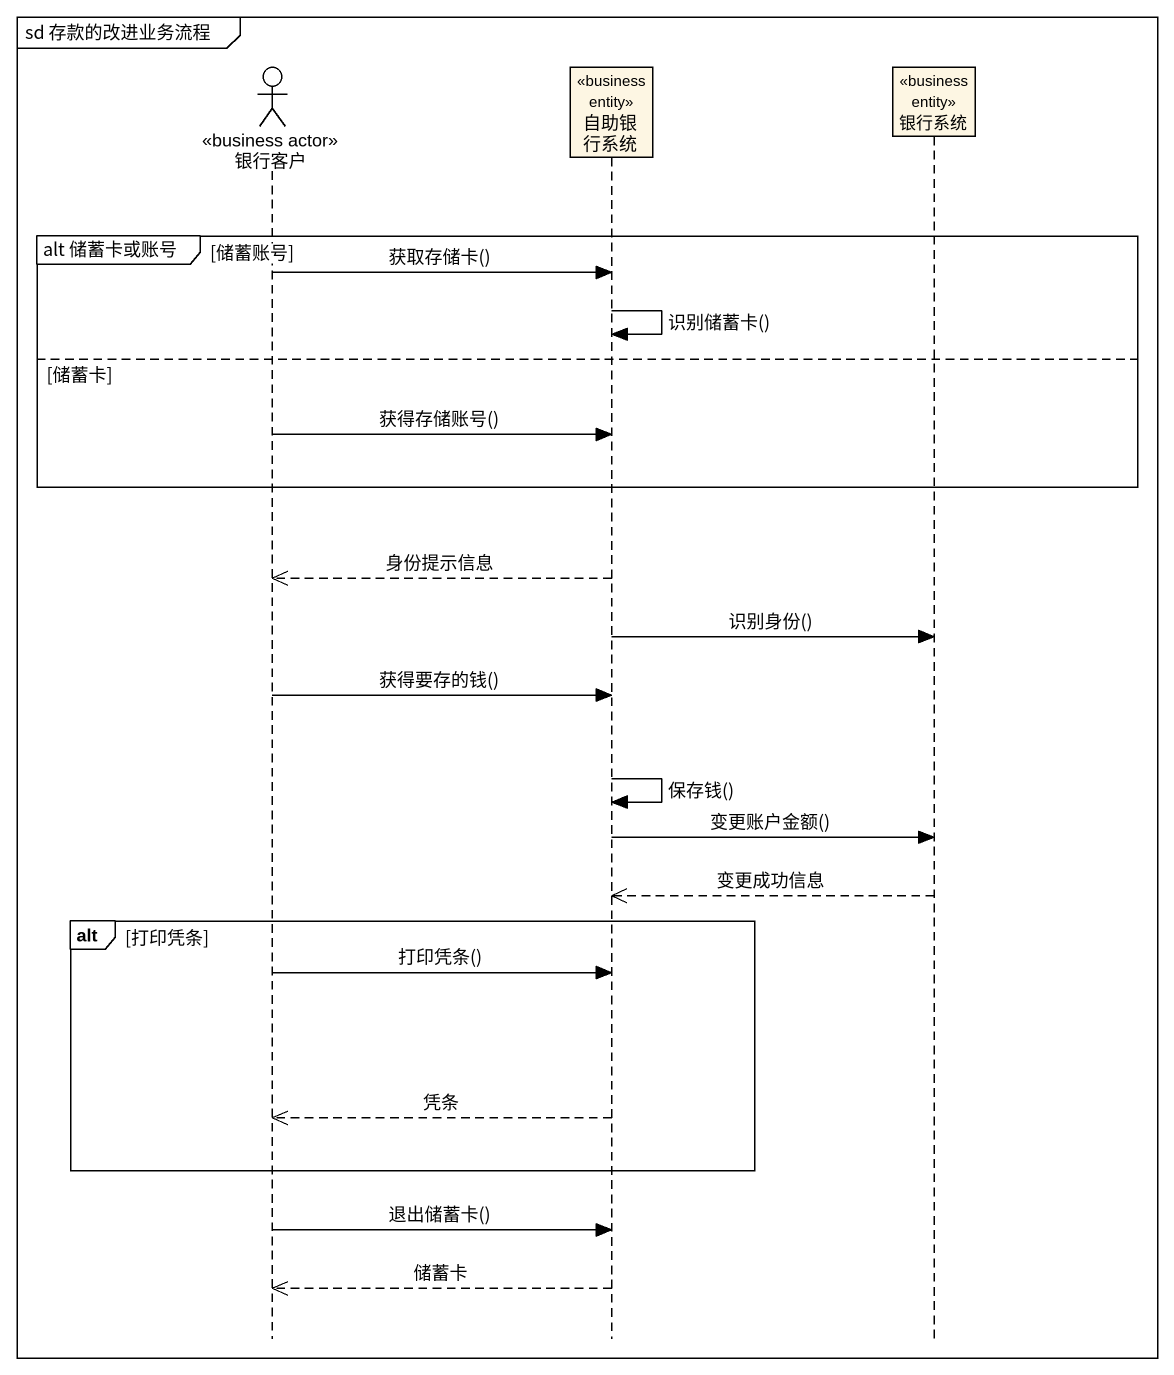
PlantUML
@startuml
mainframe sd 存款的改进业务流程
hide footbox
actor 银行客户 <<business actor>>
participant 自助银行系统 <<business entity>>
participant 银行系统 <<business entity>>

group alt 储蓄卡或账号 [储蓄账号]
  银行客户 -> 自助银行系统 : 获取存储卡()
  自助银行系统 -> 自助银行系统 : 识别储蓄卡()
else 储蓄卡
  银行客户 -> 自助银行系统 : 获得存储账号()
end
自助银行系统 -->> 银行客户 : 身份提示信息
自助银行系统 -> 银行系统 : 识别身份()
银行客户 -> 自助银行系统 : 获得要存的钱()
自助银行系统 -> 自助银行系统 : 保存钱()
自助银行系统 -> 银行系统 : 变更账户金额()
银行系统 -->> 自助银行系统 : 变更成功信息
alt 打印凭条
  银行客户 -> 自助银行系统 : 打印凭条()
  自助银行系统 -->> 银行客户 : 凭条
end
银行客户 -> 自助银行系统 : 退出储蓄卡()
自助银行系统 -->> 银行客户 : 储蓄卡
@enduml
